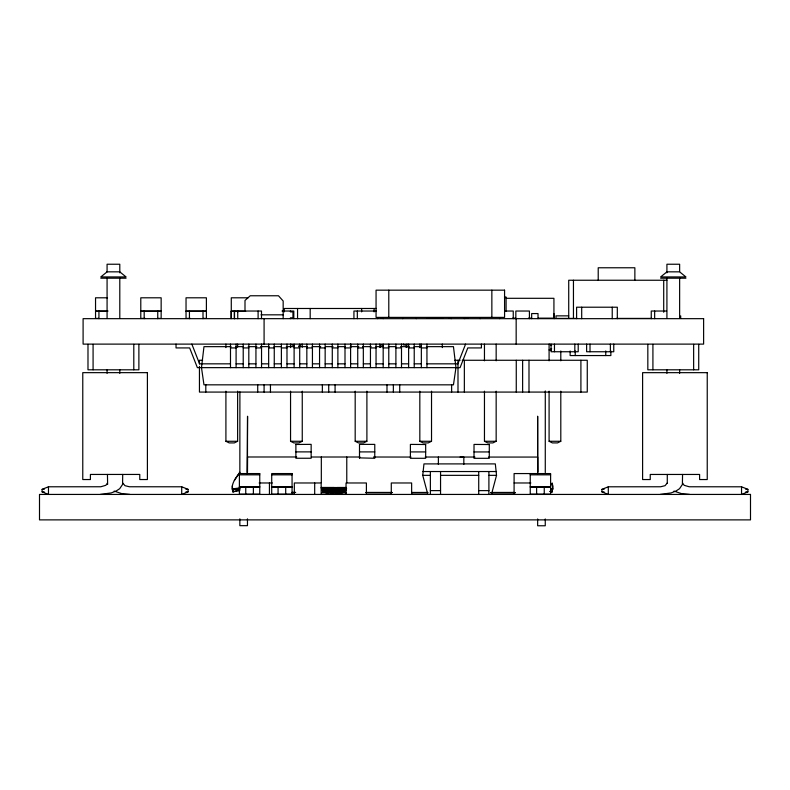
<?xml version="1.0" encoding="UTF-8"?>
<svg xmlns="http://www.w3.org/2000/svg" width="790" height="790" viewBox="0 0 790 790"><rect width="100%" height="100%" fill="white"/><g stroke="black" fill="none" stroke-linecap="round" stroke-linejoin="round"><path stroke-width="1.19" d="M239.696 490.531L232.981 491.844C230.008 484.448 236.013 477.871 239.874 472.252L234.353 480.438M239.331 489.879L232.981 491.844L232.971 489.662M239.854 518.842L239.854 525.666L247.458 525.666L247.458 518.852M239.854 472.43L239.903 391.899M247.428 473.625L247.547 416.251L247.181 474.109M295.885 444.365L295.885 458.249L311.151 458.249L311.151 444.365L295.885 444.464M321.323 482.651L321.332 456.995M321.747 487.539L321.461 488.467L346.622 488.477L344.697 491.607L343.62 491.597L340.559 489.385L334.042 491.597L331.948 490.965L330.171 491.597L324.157 489.365L321.747 487.529L322.695 490.965L325.055 492.427L330.22 492.624L334.042 492.624L334.042 487.529L321.313 487.529C323.288 497.167 335.197 490.452 340.697 488.467L344.243 490.975L345.388 490.965L346.366 489.385L346.336 487.539L321.313 487.529M346.771 482.66L346.771 457.005M359.499 458.269L359.499 444.385L374.776 444.385L374.766 458.269L359.499 457.884M425.672 444.405L425.662 458.289L410.395 458.289L410.395 444.405L425.672 444.513M438.381 464.362L438.381 457.035M463.829 464.372L463.829 457.045L460.106 457.045M489.287 444.434L489.287 458.309L474.01 458.309L474.02 444.424L489.287 444.533M537.664 518.951L537.654 525.765L545.258 525.765L545.258 518.951M545.278 472.529L545.288 390.941M552.161 489.77L552.161 491.963L552.872 486.087L552.161 483.194L552.161 485.386M247.468 472.094L247.527 456.995L296.704 456.976M334.042 492.624L339.433 492.634L341.25 491.607L342.376 489.385L346.366 489.375L321.718 489.375L323.387 491.597L326.665 492.624L324.176 492.091L322.132 490.215L323.021 487.539L329.924 490.965L337.33 487.539L346.326 487.539L341.942 492.101L339.67 491.607C333.834 493 326.576 493.493 321.718 489.375L321.885 488.467L324.493 490.215L331.109 492.604L340.342 490.215L343.897 492.101L346.366 489.385L346.198 488.477L342.554 488.477L340.401 487.539L327.574 492.604L325.055 492.427L326.784 492.604L331.84 490.215L334.042 490.965M107.45 482.966L105.88 485.297L100.814 486.759L48.467 486.788L42.107 489.336L42.107 491.874L48.467 494.422L48.467 486.788M667.283 482.976L665.052 485.682L660.647 486.768L608.3 486.798L601.94 489.346L601.94 491.884L608.3 494.431L608.3 486.798M326.665 492.624L324.512 492.091L323.841 490.965L327.386 488.477L327.682 487.539L329.479 488.477L330.171 491.597L331.109 492.604M239.459 491.271L239.795 489.02M427.825 494.431L422.739 475.343L423.954 463.898L495.32 463.898L496.535 475.343L491.449 494.431M342.376 489.385L343.038 487.539L345.121 489.385C345.911 493.72 332.156 492.743 339.256 492.091L340.648 492.634L343.897 492.101L345.388 490.975L345.951 489.375L343.137 490.965L342.1 490.225L345.546 490.225L341.942 492.091L340.036 490.965L330.22 492.624L328.403 491.597L327.386 488.467L329.568 489.375L334.042 487.529L336.362 488.467L335.533 492.604L337.3 492.437L338.16 490.975L338.604 488.467L337.33 487.539M322.695 490.965L345.003 490.975L342.11 492.604L340.707 492.101L341.715 490.965L344.243 490.965L344.746 490.215L343.917 489.385L344.124 488.477L345.062 487.539L345.121 489.385L343.581 490.215M345.121 489.375L346.198 488.477L345.121 489.385L345.062 487.539M465.587 344.114L457.864 363.834L426.946 363.834M337.903 491.597C336.076 494.777 342.761 490.007 340.401 487.539M335.859 492.091L335.533 492.604L337.3 492.427M334.042 488.467L325.954 492.427L323.387 491.597M339.67 491.597L339.256 492.091L340.648 492.624M344.697 491.607L324.176 492.091M345.349 488.477L346.336 487.539M329.568 489.375L324.512 492.091L322.725 488.467L321.461 488.467C324.443 491.706 329.855 493.197 334.042 491.597M334.042 489.375L330.743 487.529L324.463 491.597L323.08 490.965L324.157 489.375L327.682 487.539M344.746 490.225L345.951 489.385M341.24 492.437L345.003 490.965L341.942 492.091L343.561 492.091L343.028 492.437L325.954 492.427L328.64 492.624L323.08 490.965L326.359 490.965L328.64 492.624L327.425 492.624M343.028 492.437L343.561 492.091M344.243 490.965L345.546 490.225L322.132 490.215M298.867 345.813L302.254 344.114L302.254 347.225M237.622 391.178L237.622 441.274L234.344 442.913L229.189 442.913L225.91 441.274L225.91 391.178M302.254 391.178L302.254 441.274L298.976 442.913L293.831 442.913L290.552 441.274L290.552 391.178M551.637 348.696L549.09 349.96L551.44 349.96M366.896 391.178L366.896 441.274L363.607 442.913L358.463 442.913L355.184 441.274L355.184 391.178M431.528 391.178L431.528 441.274L428.249 442.913L423.104 442.913L419.826 441.274L419.826 391.178M496.16 391.178L496.16 441.274L492.881 442.913L487.736 442.913L484.458 441.274L484.458 391.178M560.801 391.178L560.801 441.274L557.523 442.913L552.368 442.913L549.09 441.274L549.09 391.178M334.042 487.539L331.721 488.477L332.383 492.437L337.616 492.091M181.71 486.788L188.069 489.336L188.069 491.874L181.71 494.422L181.71 486.788L129.363 486.759L124.958 485.672L122.717 482.966M741.543 486.798L747.903 489.346L747.903 491.884L741.543 494.431L741.543 486.798L689.196 486.768L684.13 485.307L682.56 482.976M340.707 492.091L344.331 491.607L323.742 491.597M342.9 492.091L344.331 491.597M339.433 492.624L342.119 492.437L339.433 492.634L341.24 492.437M342.11 492.604L342.722 492.437L341.29 492.604L342.722 492.437M336.007 491.597L334.042 492.091L332.077 491.597L331.948 490.965M337.853 492.624L338.791 492.437M239.232 489.464L232.27 488.941L239.963 487.884M550.551 489.227L552.872 489.05L552.161 483.194M332.067 492.624L332.077 491.597M100.32 494.422L111.281 492.901L116.041 491.084L119.685 488.704L122.559 484.468L122.717 474.444M660.154 494.431L671.125 492.911L675.875 491.094L679.519 488.714L682.392 484.477L682.56 474.454M232.27 488.941L240.101 488.743M100.794 278.199L126.074 278.199M660.638 278.199L685.918 278.199M666.908 280.243L568.721 280.243L568.721 318.41M504.474 297.03L506.084 297.03L506.084 311.457M107.519 297.8L95.541 297.8L95.541 318.41L98.849 318.41M248.05 297.8L231.282 297.8L231.282 318.41M506.212 298.304L553.928 298.304L553.928 318.153L538.02 318.153M376.484 308.485L284.291 308.485L284.291 311.882M95.541 311.033L108.023 311.033M140.788 311.033L161.15 311.033M186.035 311.033L206.397 311.033M282.04 311.033L293.811 311.033L293.811 318.666M376.484 311.033L353.93 311.033L353.93 318.666M504.622 311.033L513.253 311.033L513.253 318.666M666.622 311.033L651.256 311.033L651.256 318.666M95.541 311.29L107.519 311.29M140.788 311.29L161.15 311.29M186.035 311.29L206.397 311.29M231.282 311.29L245.65 311.29M553.928 313.571L554.185 318.666M261.006 314.825L283.166 314.825M568.721 315.862L556.002 315.862L556.002 318.41L577.105 318.41M380.632 317.817L383.18 317.817L383.18 318.666M426.689 318.153L442.598 318.153M448.957 318.153L451.08 318.153M463.799 318.153L468.045 318.153M512.582 318.153L515.761 318.153M528.48 318.153L531.66 318.153M145.113 318.41L140.788 318.41L140.788 297.8L161.15 297.8L161.15 318.41L157.842 318.41M190.36 318.41L186.035 318.41L186.035 297.8L206.397 297.8L206.397 318.41L203.089 318.41M616.141 318.41L651.513 318.41M383.18 344.963L380.632 344.963L380.632 347.333M231.016 346.652L203.978 346.652L201.48 367.646L203.978 384.829L453.46 384.829L455.958 367.646L453.46 346.652L426.422 346.652M235.934 346.652L243.31 346.652M248.218 346.652L256.829 346.652M260.512 346.652L269.113 346.652M274.031 346.652L281.408 346.652M286.316 346.652L293.692 346.652M298.61 346.652L307.211 346.652M312.129 346.652L320.73 346.652M325.648 346.652L333.025 346.652M337.932 346.652L345.309 346.652M350.227 346.652L358.828 346.652M362.521 346.652L371.122 346.652M376.03 346.652L383.407 346.652M388.325 346.652L395.701 346.652M400.619 346.652L409.22 346.652M414.138 346.652L421.505 346.652M230.492 347.926L236.092 347.926M243.221 347.926L248.811 347.926M255.94 347.926L261.539 347.926M268.659 347.926L274.258 347.926M281.388 347.926L286.987 347.926M294.107 347.926L299.706 347.926M306.836 347.926L312.435 347.926M319.555 347.926L325.154 347.926M332.284 347.926L337.883 347.926M345.003 347.926L350.602 347.926M357.732 347.926L363.331 347.926M370.451 347.926L376.05 347.926M383.18 347.926L388.779 347.926M395.899 347.926L401.498 347.926M408.628 347.926L414.227 347.926M421.347 347.926L426.946 347.926M202.625 360.27L199.445 360.27L199.445 363.943M454.813 360.27L460.116 360.27M462.229 360.27L587.266 360.27L587.266 392.077L199.445 392.077L199.445 366.392M230.492 363.834L199.574 363.834L191.852 344.114M236.092 363.834L243.221 363.834M248.811 363.834L255.94 363.834M261.539 363.834L268.659 363.834M274.258 363.834L281.388 363.834M286.987 363.834L294.107 363.834M299.706 363.834L306.836 363.834M312.435 363.834L319.555 363.834M325.154 363.834L332.284 363.834M337.883 363.834L345.003 363.834M350.602 363.834L357.732 363.834M363.331 363.834L370.451 363.834M376.05 363.834L383.18 363.834M388.779 363.834L395.899 363.834M401.498 363.834L408.628 363.834M414.227 363.834L421.347 363.834M225.91 441.274L237.622 441.274M290.552 441.274L302.254 441.274M355.184 441.274L366.896 441.274M419.826 441.274L431.528 441.274M484.458 441.274L496.16 441.274M549.09 441.274L560.801 441.274M295.885 451.88L311.151 451.88M359.499 451.91L374.776 451.9M410.395 451.92L425.662 451.92M474.02 451.949L489.287 451.939M311.448 457.015L359.924 457.005M373.482 457.015L411.017 457.055M425.237 457.025L474.938 457.045M488.457 457.074L537.635 457.064L537.713 473.724M422.739 471.531L496.535 471.531M239.39 474.829L259.752 474.829M271.711 474.829L292.063 474.829M530.248 474.829L550.61 474.829M422.739 475.343L430.372 475.343M440.553 475.343L478.72 475.343M488.901 475.343L496.535 475.343M259.14 482.976L272.313 482.976M514.093 482.976L530.86 482.976M239.39 486.798L259.752 486.798M271.711 486.798L292.063 486.798M530.248 486.798L550.61 486.798M239.39 487.055L259.752 487.055M271.711 487.055L292.063 487.055M530.248 487.055L550.61 487.055M42.107 489.336L44.22 489.336M185.946 489.336L188.069 489.336M601.94 489.346L604.064 489.346M745.78 489.346L747.903 489.346M430.372 490.62L440.553 490.62M478.72 490.62L488.901 490.62M42.107 491.874L44.22 491.874M185.946 491.874L188.069 491.874M601.94 491.884L604.064 491.884M745.78 491.884L747.903 491.884M321.678 492.565L346.356 492.555M366.096 492.535L391.998 492.516M411.738 492.506L427.775 492.486M491.933 492.447L514.132 492.427M321.649 492.644L346.316 492.654M366.047 492.664L391.949 492.674M411.679 492.674L427.716 492.684M490.61 492.703L515.278 492.713M322.725 488.467L325.529 488.477L329.716 490.215L331.76 489.375L334.042 490.225M322.132 489.375L325.697 489.375L326.359 490.965M325.984 490.215L322.537 490.215L325.046 487.529L325.697 489.375M343.62 491.597L340.036 490.975M327.366 492.091L324.463 491.597L326.833 491.597L327.959 492.427M291.964 492.377L295.667 492.377M321.579 492.417L346.247 492.447M365.987 492.476L391.899 492.516M411.639 492.545L427.676 492.565M490.59 492.654L515.268 492.693M550.64 488.99L552.872 489.05L550.679 488.753M689.69 494.431L681.414 493.572L673.969 491.094M129.856 494.422L121.581 493.562L114.135 491.084M328.64 492.624L325.362 492.427M549.919 491.508L552.161 491.953L550.047 491.291M326.132 492.091L327.574 492.604L324.947 490.965L323.959 488.467L325.046 487.539L325.529 488.477M551.637 345.388L549.09 344.114L549.09 360.813M421.514 344.963L419.826 344.114L419.826 347.62M293.939 345.813L290.552 344.114L290.552 347.62M342.554 488.477L343.917 489.375M343.038 487.539L344.124 488.477M328.403 491.597L328.828 492.091M327.741 490.215L328.038 490.965M329.924 490.965L330.171 491.597M107.618 484.468L107.45 474.444M232.27 485.978L232.971 491.854M698.725 344.371L698.725 369.809L647.83 369.809L647.83 344.371M693.64 344.371L693.64 369.809M680.694 315.862L680.694 318.41M679.637 271.592L679.637 264.235L666.918 264.235L666.918 272.817M679.637 277.715L679.637 318.182M679.637 369.681L679.637 373.354M667.283 474.454L667.283 483.233M666.918 277.715L666.918 318.182M666.918 369.681L666.918 373.354M663.709 280.243L663.709 312.257M654.653 311.033L654.653 318.666M652.915 344.371L652.915 369.809M634.864 280.243L634.864 267.771L598.218 267.771L598.218 280.243M617.316 318.666L617.316 307.211L576.601 307.211L576.601 318.666M613.761 344.114L613.761 351.748L586.624 351.748L586.624 344.114M612.23 307.211L612.23 318.666M610.858 350.987L610.858 355.559L570.143 355.559L570.143 350.987M610.374 344.114L610.374 351.748M605.762 350.948L605.762 355.559M590.012 344.114L590.012 351.748M581.697 307.211L581.697 318.666M580.907 360.27L580.907 392.077M578.211 344.114L578.211 351.748L551.074 351.748L551.074 344.114M575.229 350.948L575.229 355.559M574.824 344.114L574.824 351.748M573.451 280.243L573.451 318.41M560.801 350.997L560.801 360.813M554.462 344.114L554.462 351.748M544.251 486.798L544.251 494.431M538.02 318.666L538.02 313.571L531.66 313.571L531.66 318.666M536.617 486.798L536.617 494.431M530.248 473.566L530.248 494.175L550.61 494.175L550.61 473.566L514.093 473.566L514.093 494.431M529.418 318.666L529.418 311.033L515.84 311.033L515.84 318.666M528.994 360.27L528.994 392.077M522.625 360.27L522.625 392.077M516.265 360.27L516.265 392.077M516.166 318.666L516.166 344.114M499.685 317.817L499.685 318.666M496.16 344.114L496.16 360.813M491.854 290.167L491.854 317.392M488.901 471.531L488.901 494.431M484.458 344.114L484.458 360.813M481.406 344.114L481.406 347.926L467.789 347.926L460.076 367.646L197.372 367.646L189.649 347.926L176.032 347.926L176.032 344.114M480.132 317.817L480.132 318.666M478.72 471.531L478.72 494.431M464.777 317.817L464.777 318.666M464.352 360.27L464.352 392.077M457.993 360.27L457.993 392.077M451.633 384.74L451.633 392.077M451.209 317.817L451.209 318.666M442.321 344.114L442.321 347.61M440.553 471.531L440.553 494.431M430.372 471.531L430.372 494.431M426.946 344.114L426.946 367.646M421.347 344.114L421.347 367.646M416.3 317.817L416.3 318.666M414.227 344.114L414.227 367.646M411.639 494.431L411.639 482.976L391.287 482.976L391.287 494.431M408.628 344.114L408.628 367.646M406.929 344.114L406.929 347.383M406.08 347.333L406.08 344.963L403.532 344.963L403.532 344.114M402.732 317.817L402.732 318.666M401.498 344.114L401.498 367.646M399.72 384.74L399.72 392.077M395.899 344.114L395.899 367.646M393.361 384.74L393.361 392.077M388.789 290.167L388.789 317.392M388.779 344.114L388.779 367.646M386.991 384.74L386.991 392.077M383.18 344.114L383.18 367.646M379.783 344.114L379.783 347.383M377.679 317.817L377.679 318.666M376.05 344.114L376.05 367.646M374.104 308.485L374.104 311.882M370.451 344.114L370.451 367.646M366.402 494.431L366.402 482.976L346.04 482.976L346.04 494.431M363.331 344.114L363.331 367.646M361.652 308.485L361.652 311.882M357.732 344.114L357.732 367.646M357.327 311.033L357.327 318.666M350.859 344.114L350.859 347.333M350.602 344.114L350.602 367.646M345.003 344.114L345.003 367.646M337.883 344.114L337.883 367.646M335.079 384.74L335.079 392.077M332.284 344.114L332.284 367.646M328.719 384.74L328.719 392.077M325.154 344.114L325.154 367.646M322.36 384.74L322.36 392.077M321.155 494.431L321.155 482.976L294.334 482.976L294.334 494.431M319.555 344.114L319.555 367.646M314.687 482.976L314.687 494.431M312.435 344.114L312.435 367.646M310.184 308.485L310.184 318.666M306.836 344.114L306.836 367.646M299.706 344.114L299.706 367.646M297.553 308.485L297.553 318.666M294.107 344.114L294.107 367.646M290.424 311.033L290.424 311.882L292.962 311.882L292.962 317.817L290.424 317.817L290.424 318.666M286.987 344.114L286.987 367.646M285.704 486.798L285.704 494.431M283.166 318.666L283.166 301L278.485 295.766L250.242 295.766L244.999 300.457L244.999 311.23M281.388 344.114L281.388 367.646M278.07 486.798L278.07 494.431M274.258 344.114L274.258 367.646M270.447 384.74L270.447 392.077M269.439 482.976L269.439 494.431M268.659 344.114L268.659 367.646M264.087 318.666L264.087 344.114M264.087 384.74L264.087 392.077M261.5 318.666L261.5 311.033L231.124 311.033L231.124 318.666M261.539 344.114L261.539 367.646M258.103 311.033L258.103 318.666M257.718 384.74L257.718 392.077M255.94 344.114L255.94 367.646M253.383 486.798L253.383 494.431M248.811 344.114L248.811 367.646M245.749 486.798L245.749 494.431M243.221 344.114L243.221 367.646M237.909 311.033L237.909 311.882M237.741 311.033L237.741 318.666M237.622 344.114L237.622 347.225M236.092 344.114L236.092 367.646M234.679 311.033L234.679 311.882M234.512 311.033L234.512 318.666M234.353 311.033L234.353 318.666M230.492 344.114L230.492 367.646M225.91 344.114L225.91 347.62M205.805 384.74L205.805 392.077M203 311.033L203 318.666M189.432 311.033L189.432 318.666M157.753 311.033L157.753 318.666M144.185 311.033L144.185 318.666M138.882 344.371L138.882 369.809L87.986 369.809L87.986 344.371M133.796 344.371L133.796 369.809M119.794 272.817L119.794 264.235L107.075 264.235L107.075 271.592M119.794 277.715L119.794 318.182M119.794 369.681L119.794 373.354M107.075 277.715L107.075 318.182M107.075 369.681L107.075 373.354M98.938 311.033L98.938 318.666M93.082 344.371L93.082 369.809M537.644 416.35L537.674 472.193L537.644 416.35M107.114 271.839L100.794 276.935L126.074 276.935L119.754 271.839L107.114 271.839M666.957 271.839L660.638 276.935L685.918 276.935L679.598 271.839L666.957 271.839M504.573 290.167L376.06 290.167L376.06 317.392L504.573 317.392L504.573 290.167M703.614 318.666L83.098 318.666L83.098 344.114L703.614 344.114L703.614 318.666M147.404 372.653L82.772 372.653L82.772 479.54L90.406 479.54L90.406 474.444L139.771 474.444L139.771 479.54L147.404 479.54L147.404 372.653M707.238 372.663L642.606 372.663L642.606 479.55L650.239 479.55L650.239 474.454L699.604 474.454L699.604 479.55L707.238 479.55L707.238 372.663M259.752 473.566L239.39 473.566L239.39 494.175L259.752 494.175L259.752 473.566M292.063 473.566L271.711 473.566L271.711 494.175L292.063 494.175L292.063 473.566M294.542 492.585L292.073 492.595L294.522 492.634M750.5 494.431L39.5 494.431L39.5 519.879L750.5 519.879L750.5 494.431"/></g></svg>
